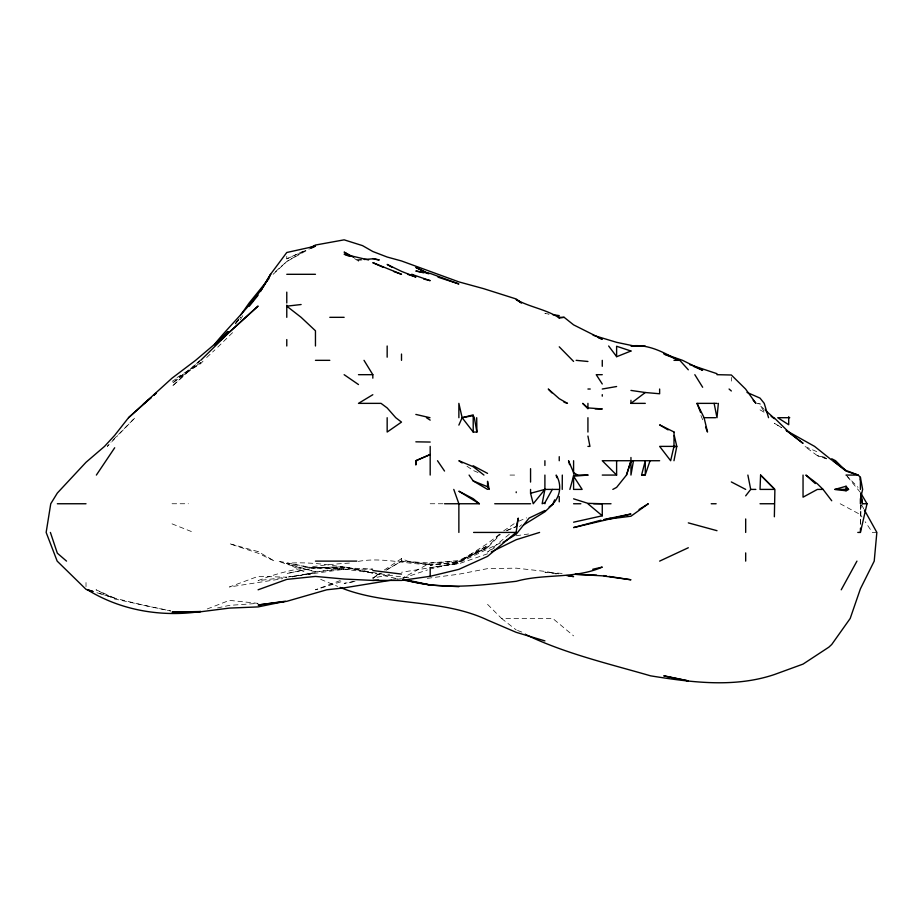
<?xml version="1.0" encoding="UTF-8"?>
<svg xmlns="http://www.w3.org/2000/svg" width="923" height="923" viewBox="0 0 923 923"><rect width="100%" height="100%" fill="white"/><g stroke="black" fill="none" stroke-linecap="round" stroke-linejoin="round"><path stroke-width="0.69" stroke-dasharray="4.62 3.46" d="M860.571 523.826L860.963 503.75M860.524 524.46L860.928 505.135M240.384 319.716L243.891 313.739M235.238 323.627L239.392 317.893M235.446 323.938L240.615 317.327M235.492 323.592L240.695 317.085M237.534 320.823L239.334 318.597M232.584 332.638L215.982 348.906M109.145 444.298L107.299 446.386L110.991 442.555M112.837 440.109L135.081 417.704L116.633 436.729M203.014 361.158L200.729 363.616L172.047 381.43M499.389 534.509L487.552 546.958L460.046 561.115L430.187 563.042L401.505 561.115L385.964 570.299M111.914 441.598L114.694 438.725M487.552 547.72L458.869 561.472L487.552 547.72L500.37 534.475M199.876 360.339L172.047 386.437L199.668 361.308L172.047 383.403L200.729 362.647L174.447 379.168M273.116 274.304L286.776 261.521L305.178 250.675M206.671 357.489L214.944 349.863M275.573 271.558L286.776 261.521L309.228 249.072M519.441 526.675L521.587 524.772M509.334 534.221L487.552 552.104L494.716 547.627M499.793 534.129L487.552 543.485L459.942 561.115M379.734 573.229L372.823 578.075L381.187 573.125L372.823 578.133L390.579 574.498M384.337 569.999L401.505 558.623L407.551 561.115L430.187 564.472L458.869 562.361L487.552 545.735L458.869 560.573L430.187 562.961L402.751 577.96M503.658 530.875L516.222 522.28M387.164 569.618L401.505 561.115L430.187 564.472C405.808 564.438 381.695 556.673 357.339 561.599M286.776 256.306L286.776 258.844L305.028 250.433M500.578 542.874L462.504 561.115L430.187 565.268L458.869 562.361L430.187 568.995M286.776 258.844L308.94 249.037M518.83 521.172L526.652 517.849M506.127 530.852L516.222 526.629L505.896 530.852M207.248 608.961L229.412 600.365L258.094 603.365L229.412 605.373L217.124 608.003M340.229 580.567L315.458 589.797L344.141 580.775M487.552 553.788L458.869 563.745L430.187 567.645L458.869 563.157L401.505 572.26M354.49 258.532L358.482 261.151L360.824 260.355M402.866 578.19L427.453 569.918M292.245 576.91L315.458 572.537L288.138 576.967M349.413 563.076C318.377 565.003 287.215 568.799 258.094 580.671L286.776 577.187L258.094 576.356L229.412 586.993L282.68 578.675M353.705 581.605L344.141 583.371L355.067 581.375M397.409 579.252L401.505 578.652M516.222 535.732L528.591 533.979M289.51 576.806L344.141 569.283L372.823 569.145L344.141 567.726L315.458 571.902L344.141 569.076L372.823 573.045L398.771 579.09M361.343 259.732L358.482 259.963L354.57 258.394M392.898 579.183L400.063 578.733M408.67 577.59C367.919 574.106 328.138 560.088 286.776 563.318L315.458 568.383L344.141 567.414M362.001 259.963L358.482 259.963L358.482 261.151M510.004 475.068L516.222 475.068M172.047 503.75L188.373 503.75M430.187 503.75L443.086 503.75M876.85 532.433L872.385 532.433L865.197 521.749M487.552 604.346L501.581 618.479L552.808 618.479L573.587 635.878M427.314 578.34L458.869 574.198L487.552 568.637L516.222 568.153L544.905 571.383L558.565 573.864M562.119 573.414L544.905 572.168L558.565 574.279M548.816 314.051L544.905 313.462L548.954 314.616M315.458 568.383L278.123 561.115L286.776 564.253L315.458 571.845L286.776 563.457L310.474 574.81M825.208 457.346L817.386 455.662L804.66 446.386L817.386 451.912M96.892 592.716L114.694 598.139L143.365 605.234L170.686 610.968L114.694 598.992L96.061 589.797L114.694 598.139L96.996 592.716M826.512 458.489L817.386 455.662L826.512 458.881M517.526 630.444L525.349 633.432M172.047 523.86L193.611 532.433M320.673 579.356L337.622 586.382M477.976 472.507L473.211 470.465L465.48 465.227M840.184 503.75L860.398 514.619L862.001 516.995M760.021 409.847L764.959 412.708M501.581 618.479L516.222 629.947M764.198 409.212L757.552 403.363L760.021 403.363L760.021 405.439L763.898 411.012M846.068 475.068L858.021 487.356M860.398 492.444L846.968 476.176M702.657 419.769L699.761 412.489M861.644 504.996L863.72 508.735M860.398 505.112L860.398 514.619M731.339 377.438L731.339 381.095M401.505 558.623L401.505 561.115M86.012 582.551L86.012 586.624M315.458 567.53L286.776 573.529L315.458 567.633L344.141 566.78L372.823 573.045L344.141 566.987L315.458 567.633L344.141 569.076L315.458 567.53M258.094 551.619L229.412 543.67L258.094 553.2L274.523 561.115L258.094 551.619M781.527 427.557L774.362 423.23L781.527 427.637"/><path stroke-width="1.38" d="M774.362 516.776L774.893 489.409L760.587 475.068L760.021 489.409L774.362 489.409M562.234 489.409L562.303 475.068M857.79 532.433L860.398 532.433L860.49 528.129M860.294 480.006L860.398 477.318L858.159 475.068L846.068 470.488L832.869 460.727L846.068 471.122L835.557 460.727L831.727 458.766M718.359 403.363L716.998 417.704L714.125 403.363M516.222 531.74L518.253 518.091L516.522 526.26M416.538 460.727L415.846 465.007L415.846 460.727L430.187 454.531L415.846 460.727M544.905 475.068L544.905 489.409L542.147 503.75L544.905 502.735L552.312 489.409M673.975 460.727L676.79 446.386L674.286 435.552M673.975 446.386L670.652 460.727L659.633 446.386L676.79 446.386L673.975 446.778L674.067 432.045M861.067 493.574L867.02 503.75L860.398 532.433M641.577 475.068L645.292 460.727L645.292 475.068L641.577 475.068L645.292 474.687L650.057 460.727M569.883 489.409L573.587 475.899M612.826 489.409L616.61 487.39L626.475 475.068L630.951 460.727M626.475 475.068L630.951 461.327L633.49 460.727L630.951 475.068L630.951 457.485M554.665 499.839L553.004 503.75C560.573 495.882 561.842 484.379 556.211 475.068L556.731 477.676M458.869 425.111L462.135 417.704L458.869 403.363L458.869 417.704M841.234 589.797L856.948 561.115M96.373 475.068L114.694 447.77M240.926 314.731L249.152 302.986L268.905 278.596M249.222 306.286L258.094 295.21M745.68 495.847L750.711 489.409L747.872 475.068M220.193 340.506L229.412 331.657L195.618 360.339L172.047 378.153L128.528 417.704L114.694 435.333L104.541 446.386L86.012 462.285L57.33 493.067L50.753 503.75L46.15 532.433L57.168 561.115L86.012 589.324L92.785 591.458M559.246 489.409L544.905 489.409L533.229 503.75L530.563 493.286L530.563 489.409M229.412 332.211L258.094 306.067L229.862 331.657L200.729 360.339M214.436 344.406C233.346 321.123 256.49 301.129 270.693 274.304L260.321 291.518L270.531 274.304L286.776 252.498L315.458 246.153L311.547 247.883M220.043 339.86L227.773 331.657L214.747 344.914M150.899 397.801L128.528 417.704M143.365 403.997L150.899 397.836M630.951 400.282L630.951 403.363L645.292 392.517L659.633 393.763L659.633 389.021M549.15 506.923L553.396 503.75L544.905 511.78L523.399 525.095M503.081 542.401L516.222 534.186L529.087 518.091L544.905 510.511M639.062 509.484L648.327 503.75L630.951 516.211L603.642 519.672L610.461 518.311M372.823 394.709L358.482 403.363L381.026 403.363L387.164 407.931L395.759 417.704L401.505 422.099L387.164 432.045L387.164 417.704M310.082 247.791L315.458 245.045L344.141 239.842L362.52 245.622L372.823 251.518L387.164 257.032L401.505 260.967L458.869 281.884L483.571 288.645L516.222 298.994L521.495 302.986L516.222 299.629C529.756 307.094 545.193 309.17 558.415 317.327L559.246 318.066L564.149 317.327L573.587 324.861L602.269 339.272L598.358 337.691M311.72 247.699L315.458 245.622L310.243 248.022M846.068 490.782L848.549 489.409L846.068 486.248L834.877 489.409L846.068 490.782L846.068 486.248M491.29 551.954L516.222 539.701L539.586 532.433M659.633 561.115L688.316 547.743M258.094 589.797L286.776 579.39L315.458 576.425L344.141 579.044L372.823 580.417L401.505 580.429L430.187 576.298L458.869 569.364L487.552 556.361L516.072 532.433L473.591 532.433M530.563 493.286L544.905 489.409M600.908 520.214L573.587 527.575L630.951 514.007L607.738 518.726M473.211 432.045L462.135 417.704L473.211 414.877L473.211 432.045L476.903 432.045L476.695 417.704M592.716 569.283L602.269 567.091C574.787 579.217 544.662 573.356 516.222 581.294C478.552 585.551 439.844 590.662 402.866 579.183L430.187 584.997L458.869 586.693M573.587 522.199L602.269 515.795L602.269 503.75L587.928 503.347L573.587 498.824M285.415 601.311L258.094 606.907L229.412 608.095L200.729 611.753L172.047 612.134L200.729 611.499C161.94 617.337 121.028 610.576 87.477 589.797L87.304 589.797M462.135 417.704L473.211 415.627L474.33 417.704L476.903 432.045M602.269 389.021L616.61 386.518M391.94 580.059L344.141 587.87L326.754 589.797L286.776 601.323L258.094 604.992L284.042 601.415M301.117 304.521L286.776 306.171L301.117 317.327L315.458 330.792L315.458 345.998M364.216 259.501L372.823 258.809M372.823 580.417L378.557 580.071M286.776 274.304L315.458 274.304M329.799 317.327L344.141 317.327M558.415 317.327L564.149 317.327M645.292 346.113L630.951 345.998C648.096 343.794 663.637 352.274 678.093 360.339M315.458 360.339L329.799 360.339M673.975 360.339L679.813 360.339L688.316 369.8M358.482 374.68L372.823 374.68L372.823 378.165M602.269 374.68L596.223 374.68L602.269 383.98M716.998 374.68L731.339 375.003L745.553 389.021L755.949 403.363L753.156 400.224M587.928 389.021L590.247 389.021M630.951 403.363L645.292 403.363M700.615 412.489L697.027 403.363L716.998 403.363M697.027 403.363L704.076 417.704L715.59 417.704M789.753 417.704L777.754 417.704L788.704 424.73L788.704 416.688M587.928 446.386L589.947 446.386L587.928 436.048M659.633 460.727L602.269 460.727L616.61 475.068L602.269 475.068M846.068 475.068L858.159 475.068L847.406 471.561M750.711 489.409L755.856 489.409M831.727 500.762L823.062 489.409L817.386 489.409L803.045 497.174L803.045 475.068M834.877 489.409L848.549 489.409M57.33 503.75L86.012 503.75M444.528 503.75L479.36 503.75L473.211 498.697L458.869 491.209L479.36 503.75M494.728 503.75L530.563 503.75M573.587 503.75L580.867 503.75M593.604 503.75L611.014 503.75M711.218 503.75L716.133 503.75M760.021 503.75L774.397 503.75M860.663 493.863L862.486 503.75L867.02 503.75M315.458 561.115L356.843 561.115M595.104 408.866L602.269 408.958L587.928 407.908L582.701 403.363L587.928 408.774L587.928 403.363M415.846 441.829L430.187 442.048M596.535 575.156L575.029 574.302L602.269 575.825L630.951 579.782L609.099 576.425M576.137 360.339L587.928 361.481M372.823 570.541L401.505 574.083M630.951 390.417L645.292 392.517M552.727 314.639L559.246 315.62M603.642 575.594L606.365 576.01M566.757 575.537L573.587 576.598L568.13 575.606M374.103 259.04L379.249 259.963L372.823 258.59M402.866 579.979L430.187 584.997M634.066 345.998L616.61 342.329L593.143 335.257M423.669 272.804L415.846 271.016L430.187 273.416L458.869 283.972L438.01 277.154M415.846 414.427L429.991 417.704M368.589 259.963L344.141 254.217L349.356 256.306M423.669 279.011L430.187 280.661L411.658 274.304L413.746 275.665M688.316 522.868L716.998 530.69M544.905 640.897L516.222 632.336L487.552 620.06C443.109 599.108 392.171 605.915 346.298 589.797L340.229 587.455M87.477 589.797L92.923 591.458M716.998 373.7L689.619 364.585M663.545 353.751L682.559 360.339L702.657 370.273L693.531 366.35M407.585 274.304L415.846 277.027L401.505 271.374L387.164 264.44L391.94 267.232M563.953 402.174L567.472 403.363L559.246 398.69L548.262 389.021L551.919 392.875M393.683 271.454L401.505 274.304L372.823 262.663L383.253 267.335M679.813 360.339L664.848 354.513M469.092 475.068L473.211 480.929L487.552 486.721L489.167 489.409L487.552 481.298L487.552 486.721M746.984 392.402L760.021 398.113L764.232 403.363L768.559 417.704M428.987 273.727L415.846 267.439L428.099 273.681M526.202 634.782C565.58 653.726 608.776 663.718 650.611 675.844C691.396 682.362 734.327 688.016 774.362 674.551L803.045 664.099L828.854 647.161L831.727 644.485L850.187 618.479L860.398 588.839L874.219 561.115L876.85 532.433L864.413 509.981M673.975 431.964L659.633 424.868L668.102 429.887M731.339 481.944L745.68 489.409M473.211 465.78L487.552 473.384M353.705 257.332L344.141 252.094L351.04 256.386M771.12 416.273L774.362 418.696M473.211 480.929L487.552 489.409M786.315 430.453L803.045 443.352L788.704 432.045L774.362 417.946M577.613 475.068L573.587 472.611L568.533 460.727L569.583 464.638M786.315 430.579L814.582 446.386L831.727 460.104M426.461 417.704L430.187 420.127M462.169 462.977L458.869 460.727L473.211 466.703L483.94 475.068M344.141 374.68L358.482 384.545M587.928 503.75L602.269 515.795M66.525 561.115L57.33 553.177L50.396 532.433M729.078 389.021L731.339 390.983M815.286 483.548L805.871 475.068L817.386 483.837L823.062 489.409M765.248 410.158L773.601 417.704M559.246 346.817L573.587 361.424M760.587 475.068L774.362 488.971M608.649 345.998L616.61 356.601M437.502 460.727L444.528 471.042M694.823 374.68L702.657 387.268M364.008 360.339L372.823 374.68M705.576 427.141L707.526 432.045L704.076 417.704M453.781 489.409L458.869 503.75L458.869 532.433M860.824 493.182L862.486 503.75M860.398 489.409L860.398 477.318L862.636 489.409L860.398 499.066L860.398 503.75M745.68 518.968L745.68 532.433M745.68 552.912L745.68 561.115M616.61 460.727L616.61 475.068M602.269 360.339L602.269 366.293M602.269 394.652L602.269 396.163M587.928 417.704L587.928 432.045M573.587 460.727L573.587 473.637M559.246 317.327L559.246 318.066M559.246 456.677L559.246 460.727M559.246 496.551L559.246 501.824M544.905 460.727L544.905 465.457M544.905 502.735L544.905 503.75M530.563 468.676L530.563 482.071M516.222 491.855L516.222 492.651M430.187 446.386L430.187 475.068M430.187 567.564L430.187 576.298M401.505 354.051L401.505 360.339M387.164 345.998L387.164 357.189M286.776 292.13L286.776 302.986M286.776 305.155L286.776 317.327M286.776 339.56L286.776 345.998M155.975 393.417L153.876 395.171L155.975 393.406M630.951 351.017L616.61 356.74L616.61 346.252L630.951 351.017M587.928 475.068L573.587 476.21L582.148 489.409L573.587 489.409L573.587 475.068L587.928 475.068M688.316 680.851L663.787 675.844L688.316 680.932"/></g></svg>
